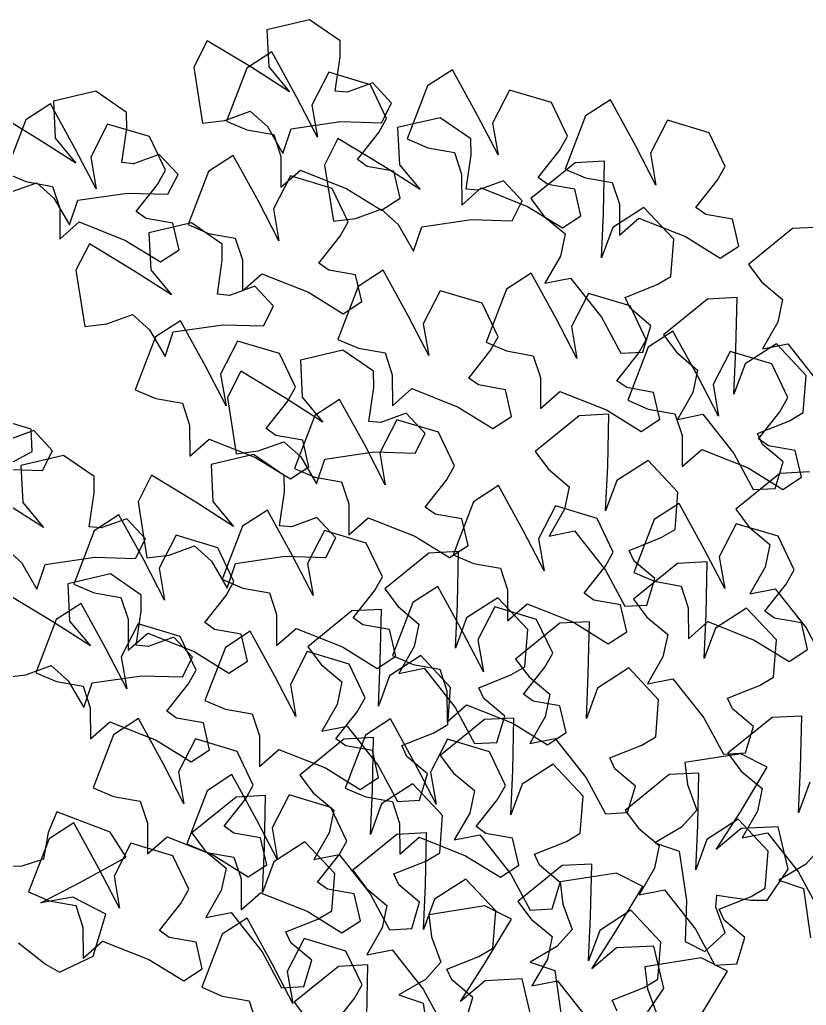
# Model space of a CAD drawing. Header units: millimetres. Extents: x 441061 to 442903, y 4515148 to 4515613.
# Drawn here: x 442384.6645 to 442384.8341, y 4515545.6338 to 4515545.8461 of the extents above; entities that cross this region are included whole.
import ezdxf

# ---------------------------------------------------------------- set-up
doc = ezdxf.new("R2010")
doc.units = ezdxf.units.MM
doc.linetypes.add('CONTINUA', pattern=[0])
doc.layers.add('01_piscinas', color=254, linetype='Continuous')

# ---------------------------------------------------------------- blocks, each defined once
blk = doc.blocks.new('A$C21391103')
at = {"layer": '01_piscinas'}
for p, q in [((131.7238, 81.7116), (131.6505, 81.6943)), ((131.7768, 81.6752), (131.7238, 81.7116)), ((131.6505, 81.6943), (131.6537, 81.6304)), ((131.5477, 81.6755), (131.5245, 81.63)), ((131.6245, 81.629), (131.5477, 81.6755)), ((131.777, 81.6474), (131.7768, 81.6752)), ((131.6589, 81.6562), (131.616, 81.6283)), ((131.7021, 81.5775), (131.6589, 81.6562)), ((131.7685, 81.5886), (131.777, 81.6474)), ((131.5245, 81.63), (131.5398, 81.5332)), ((131.616, 81.6283), (131.5809, 81.5369)), ((131.6894, 81.5876), (131.6245, 81.629)), ((131.6537, 81.6304), (131.6894, 81.5876)), ((131.7574, 81.6211), (131.7281, 81.5642)), ((131.8294, 81.5994), (131.7574, 81.6211)), ((131.9707, 81.6255), (131.9278, 81.5976)), ((132.0139, 81.5468), (131.9707, 81.6255)), ((131.8331, 81.6027), (131.7891, 81.5867)), ((131.8655, 81.568), (131.8331, 81.6027)), ((131.3556, 81.5884), (131.2823, 81.5712)), ((131.4085, 81.552), (131.3556, 81.5884)), ((131.7891, 81.5867), (131.7685, 81.5886)), ((131.8571, 81.5414), (131.8294, 81.5994)), ((131.9278, 81.5976), (131.8927, 81.5061)), ((132.0692, 81.5904), (132.0399, 81.5334)), ((132.1412, 81.5687), (132.0692, 81.5904)), ((131.2774, 81.5669), (131.2346, 81.539)), ((131.3207, 81.4882), (131.2774, 81.5669)), ((131.2823, 81.5712), (131.2854, 81.5073)), ((131.7376, 81.5092), (131.7021, 81.5775)), ((131.8482, 81.534), (131.8655, 81.568)), ((132.1689, 81.5107), (132.1412, 81.5687)), ((132.2429, 81.5736), (132.2, 81.5458)), ((132.2861, 81.495), (132.2429, 81.5736)), ((131.2563, 81.5058), (131.1795, 81.5523)), ((131.4088, 81.5242), (131.4085, 81.552)), ((131.5779, 81.5378), (131.6219, 81.5538)), ((131.6219, 81.5538), (131.6514, 81.5275)), ((131.7281, 81.5642), (131.7376, 81.5092)), ((131.2346, 81.539), (131.1995, 81.4475)), ((131.5398, 81.5332), (131.5779, 81.5378)), ((131.5809, 81.5369), (131.6162, 81.5219)), ((131.6925, 81.5237), (131.7778, 81.5361)), ((131.7778, 81.5361), (131.8482, 81.534)), ((131.8435, 81.5172), (131.8571, 81.5414)), ((131.9493, 81.5428), (131.876, 81.5256)), ((132.0023, 81.5064), (131.9493, 81.5428)), ((132.0494, 81.4785), (132.0139, 81.5468)), ((132.0399, 81.5334), (132.0494, 81.4785)), ((132.2, 81.5458), (132.1649, 81.4543)), ((132.3413, 81.5385), (132.3121, 81.4816)), ((132.4134, 81.5169), (132.3413, 81.5385)), ((131.3759, 81.5318), (131.3467, 81.4749)), ((131.448, 81.5101), (131.3759, 81.5318)), ((131.4003, 81.4654), (131.4088, 81.5242)), ((131.6162, 81.5219), (131.6623, 81.5137)), ((131.6514, 81.5275), (131.6782, 81.4813)), ((131.6782, 81.4813), (131.6925, 81.5237)), ((131.8067, 81.4705), (131.8435, 81.5172)), ((131.876, 81.5256), (131.8792, 81.4617)), ((132.4411, 81.4588), (132.4134, 81.5169)), ((131.3211, 81.4644), (131.2563, 81.5058)), ((131.2854, 81.5073), (131.3211, 81.4644)), ((131.4757, 81.4521), (131.448, 81.5101)), ((131.6623, 81.5137), (131.6746, 81.4761)), ((131.7732, 81.5067), (131.75, 81.4612)), ((131.85, 81.4602), (131.7732, 81.5067)), ((131.8927, 81.5061), (131.928, 81.4911)), ((132.0026, 81.4786), (132.0023, 81.5064)), ((132.1552, 81.4864), (132.1689, 81.5107)), ((131.3561, 81.4199), (131.3207, 81.4882)), ((131.928, 81.4911), (131.9741, 81.483)), ((131.9741, 81.483), (131.9864, 81.4454)), ((132.1184, 81.4398), (132.1552, 81.4864)), ((132.3216, 81.4266), (132.2861, 81.495)), ((132.3121, 81.4816), (132.3216, 81.4266)), ((131.3467, 81.4749), (131.3561, 81.4199)), ((131.4208, 81.4635), (131.4003, 81.4654)), ((131.4648, 81.4795), (131.4208, 81.4635)), ((131.4973, 81.4448), (131.4648, 81.4795)), ((131.5926, 81.4777), (131.5498, 81.4499)), ((131.6359, 81.3991), (131.5926, 81.4777)), ((131.6746, 81.4761), (131.6748, 81.4228)), ((131.8235, 81.4586), (131.8067, 81.4705)), ((131.994, 81.4198), (132.0026, 81.4786)), ((132.182, 81.465), (132.1059, 81.4033)), ((132.2331, 81.4677), (132.182, 81.465)), ((132.2312, 81.3779), (132.2331, 81.4677)), ((131.1995, 81.4475), (131.2347, 81.4326)), ((131.462, 81.4278), (131.4757, 81.4521)), ((131.5498, 81.4499), (131.5146, 81.3584)), ((131.6748, 81.4228), (131.7084, 81.4523)), ((131.7084, 81.4523), (131.7884, 81.4204)), ((131.75, 81.4612), (131.7653, 81.3644)), ((131.8696, 81.4505), (131.8235, 81.4586)), ((131.9149, 81.4188), (131.85, 81.4602)), ((131.8804, 81.4042), (131.8696, 81.4505)), ((131.8792, 81.4617), (131.9149, 81.4188)), ((132.1649, 81.4543), (132.2002, 81.4393)), ((132.4274, 81.4346), (132.4411, 81.4588)), ((131.2097, 81.4147), (131.2537, 81.4307)), ((131.2347, 81.4326), (131.2808, 81.4244)), ((131.2537, 81.4307), (131.2831, 81.4043)), ((131.48, 81.4108), (131.4973, 81.4448)), ((131.6911, 81.4426), (131.6619, 81.3857)), ((131.7631, 81.421), (131.6911, 81.4426)), ((131.9864, 81.4454), (131.9866, 81.3921)), ((132.0586, 81.4339), (132.0146, 81.4179)), ((132.0911, 81.3993), (132.0586, 81.4339)), ((132.1353, 81.4279), (132.1184, 81.4398)), ((132.2002, 81.4393), (132.2463, 81.4312)), ((132.2463, 81.4312), (132.2586, 81.3936)), ((132.3906, 81.388), (132.4274, 81.4346)), ((131.2808, 81.4244), (131.2932, 81.3868)), ((131.4252, 81.3812), (131.462, 81.4278)), ((131.7908, 81.363), (131.7631, 81.421)), ((131.7884, 81.4204), (131.8484, 81.3834)), ((131.9866, 81.3921), (132.0202, 81.4216)), ((132.0146, 81.4179), (131.994, 81.4198)), ((132.0202, 81.4216), (132.1002, 81.3897)), ((132.1814, 81.4197), (132.1353, 81.4279)), ((132.1922, 81.3735), (132.1814, 81.4197)), ((131.2831, 81.4043), (131.31, 81.3582)), ((131.31, 81.3582), (131.3243, 81.4005)), ((131.3243, 81.4005), (131.4095, 81.4129)), ((131.4095, 81.4129), (131.48, 81.4108)), ((131.6713, 81.3307), (131.6359, 81.3991)), ((131.8484, 81.3834), (131.8804, 81.4042)), ((132.0737, 81.3652), (132.0911, 81.3993)), ((132.1059, 81.4033), (132.1289, 81.3727)), ((131.2932, 81.3868), (131.2933, 81.3335)), ((131.4421, 81.3693), (131.4252, 81.3812)), ((131.6619, 81.3857), (131.6713, 81.3307)), ((131.8034, 81.3691), (131.8474, 81.3851)), ((131.8474, 81.3851), (131.8769, 81.3587)), ((132.1002, 81.3897), (132.1602, 81.3527)), ((132.3008, 81.3881), (132.247, 81.3534)), ((132.2586, 81.3936), (132.2588, 81.3402)), ((132.3523, 81.3333), (132.3008, 81.3881)), ((132.4075, 81.3761), (132.3906, 81.388)), ((131.2933, 81.3335), (131.3269, 81.363)), ((131.3269, 81.363), (131.407, 81.3311)), ((131.4882, 81.3611), (131.4421, 81.3693)), ((131.7653, 81.3644), (131.8034, 81.3691)), ((131.7772, 81.3387), (131.7908, 81.363)), ((131.918, 81.3549), (132.0033, 81.3674)), ((132.0033, 81.3674), (132.0737, 81.3652)), ((132.1289, 81.3727), (132.1648, 81.3426)), ((132.1602, 81.3527), (132.1922, 81.3735)), ((132.2277, 81.301), (132.2312, 81.3779)), ((132.2588, 81.3402), (132.2923, 81.3697)), ((132.2923, 81.3697), (132.3724, 81.3379)), ((132.4536, 81.3679), (132.4075, 81.3761)), ((132.4644, 81.3216), (132.4536, 81.3679)), ((131.5205, 81.3614), (131.4472, 81.3442)), ((131.499, 81.3149), (131.4882, 81.3611)), ((131.5146, 81.3584), (131.5499, 81.3434)), ((131.5734, 81.325), (131.5205, 81.3614)), ((131.8769, 81.3587), (131.9037, 81.3126)), ((131.9037, 81.3126), (131.918, 81.3549)), ((132.247, 81.3534), (132.2277, 81.301)), ((132.557, 81.3516), (132.4809, 81.29)), ((132.6081, 81.3543), (132.557, 81.3516)), ((131.407, 81.3311), (131.4669, 81.2941)), ((131.4472, 81.3442), (131.4504, 81.2803)), ((131.5499, 81.3434), (131.596, 81.3353)), ((131.596, 81.3353), (131.6084, 81.2977)), ((131.7404, 81.2921), (131.7772, 81.3387)), ((132.1648, 81.3426), (132.1567, 81.3039)), ((132.3473, 81.2692), (132.3523, 81.3333)), ((132.3724, 81.3379), (132.4324, 81.3008)), ((131.3444, 81.3253), (131.3212, 81.2798)), ((131.4212, 81.2788), (131.3444, 81.3253)), ((131.4669, 81.2941), (131.499, 81.3149)), ((131.5737, 81.2972), (131.5734, 81.325)), ((132.4324, 81.3008), (132.4644, 81.3216)), ((131.5652, 81.2384), (131.5737, 81.2972)), ((131.6084, 81.2977), (131.6085, 81.2444)), ((132.1567, 81.3039), (132.1301, 81.2576)), ((131.3212, 81.2798), (131.3365, 81.183)), ((131.486, 81.2374), (131.4212, 81.2788)), ((131.4504, 81.2803), (131.486, 81.2374)), ((131.7573, 81.2802), (131.7404, 81.2921)), ((131.8033, 81.272), (131.7573, 81.2802)), ((131.8511, 81.2797), (131.8082, 81.2519)), ((131.8943, 81.2011), (131.8511, 81.2797)), ((132.4809, 81.29), (132.504, 81.2593)), ((131.6085, 81.2444), (131.6421, 81.2738)), ((131.6421, 81.2738), (131.7222, 81.242)), ((131.8141, 81.2257), (131.8033, 81.272)), ((132.1065, 81.275), (132.0636, 81.2472)), ((132.1497, 81.1964), (132.1065, 81.275)), ((132.1301, 81.2576), (132.174, 81.2664)), ((132.174, 81.2664), (132.2274, 81.1988)), ((132.3234, 81.255), (132.3473, 81.2692)), ((131.6297, 81.2525), (131.5858, 81.2365)), ((131.6622, 81.2179), (131.6297, 81.2525)), ((131.8082, 81.2519), (131.7731, 81.1604)), ((131.9495, 81.2446), (131.9203, 81.1877)), ((132.0216, 81.2229), (131.9495, 81.2446)), ((132.0636, 81.2472), (132.0285, 81.1557)), ((132.2682, 81.233), (132.3234, 81.255)), ((132.504, 81.2593), (132.5398, 81.2292)), ((131.5858, 81.2365), (131.5652, 81.2384)), ((131.7222, 81.242), (131.7821, 81.2049)), ((132.205, 81.2399), (132.1757, 81.183)), ((132.277, 81.2183), (132.205, 81.2399)), ((132.2768, 81.2143), (132.2682, 81.233)), ((132.4104, 81.2302), (132.3343, 81.1686)), ((132.4615, 81.2329), (132.4104, 81.2302)), ((132.4596, 81.1432), (132.4615, 81.2329)), ((132.5398, 81.2292), (132.5317, 81.1905)), ((131.6449, 81.1838), (131.6622, 81.2179)), ((131.7821, 81.2049), (131.8141, 81.2257)), ((132.0493, 81.1649), (132.0216, 81.2229)), ((132.3127, 81.1842), (132.2768, 81.2143)), ((132.3047, 81.1602), (132.277, 81.2183)), ((131.3746, 81.1877), (131.4186, 81.2037)), ((131.4186, 81.2037), (131.448, 81.1773)), ((131.5016, 81.1929), (131.4587, 81.1651)), ((131.5448, 81.1143), (131.5016, 81.1929)), ((131.9298, 81.1327), (131.8943, 81.2011)), ((132.1852, 81.128), (132.1497, 81.1964)), ((132.2274, 81.1988), (132.2608, 81.1367)), ((131.3365, 81.183), (131.3746, 81.1877)), ((131.448, 81.1773), (131.4749, 81.1312)), ((131.4892, 81.1735), (131.5744, 81.1859)), ((131.5744, 81.1859), (131.6449, 81.1838)), ((131.9203, 81.1877), (131.9298, 81.1327)), ((132.1757, 81.183), (132.1852, 81.128)), ((132.2989, 81.1387), (132.3127, 81.1842)), ((132.5317, 81.1905), (132.5052, 81.1442)), ((131.4587, 81.1651), (131.4236, 81.0736)), ((131.4749, 81.1312), (131.4892, 81.1735)), ((131.7731, 81.1604), (131.8084, 81.1454)), ((132.0356, 81.1407), (132.0493, 81.1649)), ((132.2911, 81.136), (132.3047, 81.1602)), ((132.3509, 81.175), (132.308, 81.1472)), ((132.3343, 81.1686), (132.3573, 81.1379)), ((132.3941, 81.0964), (132.3509, 81.175)), ((131.6, 81.1578), (131.5708, 81.1009)), ((131.6721, 81.1361), (131.6, 81.1578)), ((131.7817, 81.1421), (131.7085, 81.1249)), ((131.8347, 81.1058), (131.7817, 81.1421)), ((131.8084, 81.1454), (131.8545, 81.1373)), ((132.0285, 81.1557), (132.0638, 81.1407)), ((132.308, 81.1472), (132.2729, 81.0557)), ((132.4561, 81.0663), (132.4596, 81.1432)), ((132.5292, 81.1533), (132.4754, 81.1186)), ((132.5052, 81.1442), (132.549, 81.153)), ((132.5808, 81.0985), (132.5292, 81.1533)), ((132.549, 81.153), (132.6024, 81.0854)), ((131.6998, 81.0781), (131.6721, 81.1361)), ((131.7085, 81.1249), (131.7116, 81.061)), ((131.8545, 81.1373), (131.8668, 81.0997)), ((131.9988, 81.0941), (132.0356, 81.1407)), ((132.0638, 81.1407), (132.1099, 81.1326)), ((132.1099, 81.1326), (132.1222, 81.095)), ((132.2543, 81.0894), (132.2911, 81.136)), ((132.2608, 81.1367), (132.2989, 81.1387)), ((132.3573, 81.1379), (132.3932, 81.1078)), ((132.4493, 81.1399), (132.4201, 81.083)), ((132.5214, 81.1183), (132.4493, 81.1399)), ((131.5803, 81.0459), (131.5448, 81.1143)), ((132.3932, 81.1078), (132.3851, 81.0691)), ((132.4754, 81.1186), (132.4561, 81.0663)), ((132.5491, 81.0603), (132.5214, 81.1183)), ((131.5708, 81.1009), (131.5803, 81.0459)), ((131.6056, 81.1061), (131.5825, 81.0605)), ((131.6824, 81.0596), (131.6056, 81.1061)), ((131.835, 81.0779), (131.8347, 81.1058)), ((131.8668, 81.0997), (131.867, 81.0463)), ((132.0157, 81.0821), (131.9988, 81.0941)), ((132.1222, 81.095), (132.1224, 81.0417)), ((132.4296, 81.0281), (132.3941, 81.0964)), ((132.5757, 81.0344), (132.5808, 81.0985)), ((131.6861, 81.0539), (131.6998, 81.0781)), ((131.8264, 81.0192), (131.835, 81.0779)), ((131.867, 81.0463), (131.9005, 81.0758)), ((131.9005, 81.0758), (131.9806, 81.044)), ((132.0618, 81.074), (132.0157, 81.0821)), ((132.0726, 81.0277), (132.0618, 81.074)), ((132.2711, 81.0775), (132.2543, 81.0894)), ((132.3172, 81.0693), (132.2711, 81.0775)), ((132.4201, 81.083), (132.4296, 81.0281)), ((131.4236, 81.0736), (131.4589, 81.0586)), ((131.4589, 81.0586), (131.505, 81.0505)), ((131.5825, 81.0605), (131.5978, 80.9637)), ((131.7473, 81.0181), (131.6824, 81.0596)), ((131.7116, 81.061), (131.7473, 81.0181)), ((131.776, 81.0573), (131.7331, 81.0295)), ((131.8192, 80.9787), (131.776, 81.0573)), ((132.1224, 81.0417), (132.156, 81.0711)), ((132.156, 81.0711), (132.236, 81.0393)), ((132.328, 81.023), (132.3172, 81.0693)), ((132.3851, 81.0691), (132.3586, 81.0228)), ((132.5354, 81.036), (132.5491, 81.0603)), ((131.505, 81.0505), (131.5173, 81.0129)), ((131.6493, 81.0073), (131.6861, 81.0539)), ((131.9806, 81.044), (132.0405, 81.0069)), ((132.2729, 81.0557), (132.3082, 81.0407)), ((132.3082, 81.0407), (132.3543, 81.0326)), ((131.7331, 81.0295), (131.698, 80.938)), ((131.891, 81.0333), (131.847, 81.0173)), ((131.9235, 80.9986), (131.891, 81.0333)), ((132.0405, 81.0069), (132.0726, 81.0277)), ((132.1891, 81.0291), (132.113, 80.9674)), ((132.2402, 81.0318), (132.1891, 81.0291)), ((132.236, 81.0393), (132.296, 81.0022)), ((132.2383, 80.942), (132.2402, 81.0318)), ((132.296, 81.0022), (132.328, 81.023)), ((132.3543, 81.0326), (132.3666, 80.995)), ((132.3586, 81.0228), (132.4024, 81.0316)), ((132.4024, 81.0316), (132.4558, 80.964)), ((132.4986, 80.9894), (132.5354, 81.036)), ((132.5518, 81.0202), (132.5757, 81.0344)), ((131.2439, 81.0058), (131.1984, 81.0196)), ((131.5173, 81.0129), (131.5175, 80.9595)), ((131.6662, 80.9953), (131.6493, 81.0073)), ((131.847, 81.0173), (131.8264, 81.0192)), ((131.8745, 81.0222), (131.8452, 80.9653)), ((131.9465, 81.0005), (131.8745, 81.0222)), ((132.4966, 80.9983), (132.5518, 81.0202)), ((131.2487, 81.0036), (131.2047, 80.9876)), ((131.2459, 80.9677), (131.2439, 81.0058)), ((131.2811, 80.9689), (131.2487, 81.0036)), ((131.5175, 80.9595), (131.551, 80.989)), ((131.551, 80.989), (131.6311, 80.9572)), ((131.7123, 80.9872), (131.6662, 80.9953)), ((131.9061, 80.9645), (131.9235, 80.9986)), ((131.9742, 80.9425), (131.9465, 81.0005)), ((132.3666, 80.995), (132.3668, 80.9417)), ((132.5052, 80.9795), (132.4966, 80.9983)), ((132.5155, 80.9775), (132.4986, 80.9894)), ((131.6358, 80.9684), (131.6798, 80.9844)), ((131.6798, 80.9844), (131.7093, 80.958)), ((131.7231, 80.9409), (131.7123, 80.9872)), ((131.8547, 80.9103), (131.8192, 80.9787)), ((132.5411, 80.9494), (132.5052, 80.9795)), ((132.5616, 80.9693), (132.5155, 80.9775)), ((131.1838, 80.9343), (131.2459, 80.9677)), ((131.2996, 80.9606), (131.2263, 80.9433)), ((131.2638, 80.9349), (131.2811, 80.9689)), ((131.3526, 80.9242), (131.2996, 80.9606)), ((131.6276, 80.9625), (131.5544, 80.9452)), ((131.5978, 80.9637), (131.6358, 80.9684)), ((131.6806, 80.9261), (131.6276, 80.9625)), ((131.6311, 80.9572), (131.691, 80.9201)), ((131.7093, 80.958), (131.7361, 80.9119)), ((131.7504, 80.9542), (131.8357, 80.9667)), ((131.8357, 80.9667), (131.9061, 80.9645)), ((131.8452, 80.9653), (131.8547, 80.9103)), ((132.113, 80.9674), (132.1361, 80.9368)), ((132.3668, 80.9417), (132.4004, 80.9711)), ((132.4004, 80.9711), (132.4804, 80.9393)), ((132.4558, 80.964), (132.4892, 80.9019)), ((132.5724, 80.923), (132.5616, 80.9693)), ((131.2263, 80.9433), (131.2295, 80.8794)), ((131.5544, 80.9452), (131.5575, 80.8813)), ((131.691, 80.9201), (131.7231, 80.9409)), ((131.698, 80.938), (131.7333, 80.923)), ((131.7361, 80.9119), (131.7504, 80.9542)), ((131.9606, 80.9183), (131.9742, 80.9425)), ((132.2348, 80.8651), (132.2383, 80.942)), ((132.3079, 80.9522), (132.2541, 80.9175)), ((132.3595, 80.8974), (132.3079, 80.9522)), ((132.4804, 80.9393), (132.5404, 80.9022)), ((132.5273, 80.9039), (132.5411, 80.9494)), ((131.1934, 80.937), (131.2638, 80.9349)), ((131.3528, 80.8963), (131.3526, 80.9242)), ((131.4516, 80.9264), (131.4284, 80.8808)), ((131.5283, 80.8799), (131.4516, 80.9264)), ((131.6809, 80.8982), (131.6806, 80.9261)), ((131.7333, 80.923), (131.7794, 80.9149)), ((132.1361, 80.9368), (132.1719, 80.9067)), ((132.5352, 80.9295), (132.4591, 80.8679)), ((132.5863, 80.9322), (132.5352, 80.9295)), ((132.5404, 80.9022), (132.5724, 80.923)), ((131.7794, 80.9149), (131.7917, 80.8773)), ((131.9238, 80.8717), (131.9606, 80.9183)), ((132.0498, 80.9088), (132.0069, 80.881)), ((132.093, 80.8301), (132.0498, 80.9088)), ((132.1719, 80.9067), (132.1638, 80.868)), ((132.2541, 80.9175), (132.2348, 80.8651)), ((131.3443, 80.8376), (131.3528, 80.8963)), ((131.6724, 80.8395), (131.6809, 80.8982)), ((132.3545, 80.8333), (132.3595, 80.8974)), ((132.4892, 80.9019), (132.5273, 80.9039)), ((131.2652, 80.8365), (131.2003, 80.878)), ((131.2295, 80.8794), (131.2652, 80.8365)), ((131.4284, 80.8808), (131.4437, 80.784)), ((131.5932, 80.8384), (131.5283, 80.8799)), ((131.5575, 80.8813), (131.5932, 80.8384)), ((131.7917, 80.8773), (131.7919, 80.8239)), ((131.9406, 80.8597), (131.9238, 80.8717)), ((132.0069, 80.881), (131.9718, 80.7895)), ((132.1483, 80.8737), (132.119, 80.8168)), ((132.2203, 80.852), (132.1483, 80.8737)), ((132.3616, 80.8781), (132.3187, 80.8502)), ((132.4048, 80.7994), (132.3616, 80.8781)), ((131.3955, 80.8584), (131.3527, 80.8305)), ((131.4388, 80.7797), (131.3955, 80.8584)), ((131.6515, 80.8665), (131.6086, 80.8386)), ((131.6947, 80.7878), (131.6515, 80.8665)), ((131.7369, 80.8536), (131.6929, 80.8376)), ((131.7694, 80.8189), (131.7369, 80.8536)), ((131.7919, 80.8239), (131.8255, 80.8534)), ((131.8255, 80.8534), (131.9055, 80.8216)), ((131.9867, 80.8516), (131.9406, 80.8597)), ((132.1638, 80.868), (132.1373, 80.8217)), ((132.4591, 80.8679), (132.4821, 80.8372)), ((131.3649, 80.8357), (131.3443, 80.8376)), ((131.4089, 80.8517), (131.3649, 80.8357)), ((131.4413, 80.817), (131.4089, 80.8517)), ((131.6086, 80.8386), (131.5735, 80.7472)), ((131.6929, 80.8376), (131.6724, 80.8395)), ((131.9975, 80.8053), (131.9867, 80.8516)), ((132.248, 80.794), (132.2203, 80.852)), ((132.3187, 80.8502), (132.2836, 80.7588)), ((132.4601, 80.843), (132.4308, 80.7861)), ((132.5321, 80.8213), (132.4601, 80.843)), ((132.4821, 80.8372), (132.518, 80.8071)), ((131.3527, 80.8305), (131.3175, 80.7391)), ((131.494, 80.8233), (131.4648, 80.7664)), ((131.566, 80.8016), (131.494, 80.8233)), ((131.7499, 80.8314), (131.7207, 80.7745)), ((131.822, 80.8097), (131.7499, 80.8314)), ((131.9055, 80.8216), (131.9655, 80.7845)), ((132.1285, 80.7618), (132.093, 80.8301)), ((132.1373, 80.8217), (132.1811, 80.8305)), ((132.1811, 80.8305), (132.2345, 80.7629)), ((132.2753, 80.7971), (132.3305, 80.8191)), ((132.3305, 80.8191), (132.3545, 80.8333)), ((132.5598, 80.7633), (132.5321, 80.8213)), ((131.1977, 80.8028), (131.2272, 80.7764)), ((131.424, 80.783), (131.4413, 80.817)), ((131.4818, 80.7887), (131.5257, 80.8047)), ((131.5257, 80.8047), (131.5552, 80.7783)), ((131.7521, 80.7849), (131.7694, 80.8189)), ((131.8497, 80.7517), (131.822, 80.8097)), ((131.9655, 80.7845), (131.9975, 80.8053)), ((132.119, 80.8168), (132.1285, 80.7618)), ((132.518, 80.8071), (132.5099, 80.7684)), ((131.2683, 80.7726), (131.3536, 80.7851)), ((131.3536, 80.7851), (131.424, 80.783)), ((131.4437, 80.784), (131.4818, 80.7887)), ((131.5937, 80.7436), (131.566, 80.8016)), ((131.5964, 80.7745), (131.6816, 80.787)), ((131.6816, 80.787), (131.7521, 80.7849)), ((131.7302, 80.7195), (131.6947, 80.7878)), ((131.9301, 80.7924), (131.8539, 80.7308)), ((131.9811, 80.7951), (131.9301, 80.7924)), ((131.9718, 80.7895), (132.0071, 80.7745)), ((131.9792, 80.7054), (131.9811, 80.7951)), ((132.2343, 80.7698), (132.248, 80.794)), ((132.284, 80.7784), (132.2753, 80.7971)), ((132.4403, 80.7311), (132.4048, 80.7994)), ((132.4308, 80.7861), (132.4403, 80.7311)), ((131.2272, 80.7764), (131.254, 80.7303)), ((131.254, 80.7303), (131.2683, 80.7726)), ((131.4742, 80.7114), (131.4388, 80.7797)), ((131.5552, 80.7783), (131.582, 80.7322)), ((131.582, 80.7322), (131.5964, 80.7745)), ((131.7207, 80.7745), (131.7302, 80.7195)), ((132.0071, 80.7745), (132.0532, 80.7664)), ((132.1976, 80.7232), (132.2343, 80.7698)), ((132.359, 80.7744), (132.2829, 80.7128)), ((132.3198, 80.7483), (132.284, 80.7784)), ((132.4101, 80.7771), (132.359, 80.7744)), ((132.4082, 80.6874), (132.4101, 80.7771)), ((132.5099, 80.7684), (132.4833, 80.7221)), ((131.3806, 80.7565), (131.3073, 80.7392)), ((131.4335, 80.7201), (131.3806, 80.7565)), ((131.4648, 80.7664), (131.4742, 80.7114)), ((131.836, 80.7275), (131.8497, 80.7517)), ((132.0532, 80.7664), (132.0655, 80.7288)), ((132.2345, 80.7629), (132.2679, 80.7008)), ((132.2836, 80.7588), (132.3189, 80.7438)), ((132.5461, 80.739), (132.5598, 80.7633)), ((131.3073, 80.7392), (131.3104, 80.6753)), ((131.3175, 80.7391), (131.3528, 80.7241)), ((131.5735, 80.7472), (131.6088, 80.7322)), ((131.5801, 80.7194), (131.5937, 80.7436)), ((131.9453, 80.7349), (131.9025, 80.7071)), ((131.9886, 80.6563), (131.9453, 80.7349)), ((132.306, 80.7028), (132.3198, 80.7483)), ((132.3189, 80.7438), (132.365, 80.7356)), ((132.365, 80.7356), (132.3773, 80.698)), ((132.5093, 80.6924), (132.5461, 80.739)), ((131.2813, 80.6739), (131.2045, 80.7204)), ((131.3528, 80.7241), (131.3989, 80.7159)), ((131.4338, 80.6923), (131.4335, 80.7201)), ((131.5433, 80.6727), (131.5801, 80.7194)), ((131.6088, 80.7322), (131.6549, 80.724)), ((131.6549, 80.724), (131.6672, 80.6865)), ((131.7992, 80.6808), (131.836, 80.7275)), ((131.8539, 80.7308), (131.877, 80.7001)), ((132.0655, 80.7288), (132.0657, 80.6754)), ((132.2144, 80.7112), (132.1976, 80.7232)), ((132.4833, 80.7221), (132.5271, 80.7309)), ((132.5271, 80.7309), (132.5806, 80.6633)), ((131.3303, 80.7055), (131.2874, 80.6777)), ((131.3735, 80.6268), (131.3303, 80.7055)), ((131.3989, 80.7159), (131.4113, 80.6784)), ((131.9025, 80.7071), (131.8673, 80.6156)), ((131.877, 80.7001), (131.9128, 80.67)), ((131.9758, 80.6284), (131.9792, 80.7054)), ((132.0488, 80.7155), (131.995, 80.6808)), ((132.1004, 80.6607), (132.0488, 80.7155)), ((132.0657, 80.6754), (132.0993, 80.7049)), ((132.0993, 80.7049), (132.1793, 80.6731)), ((132.2605, 80.7031), (132.2144, 80.7112)), ((132.2713, 80.6568), (132.2605, 80.7031)), ((132.2679, 80.7008), (132.306, 80.7028)), ((132.2829, 80.7128), (132.3059, 80.6822)), ((131.4253, 80.6335), (131.4338, 80.6923)), ((131.6672, 80.6865), (131.6674, 80.6331)), ((131.7971, 80.6926), (131.7209, 80.631)), ((131.8481, 80.6953), (131.7971, 80.6926)), ((131.8462, 80.6056), (131.8481, 80.6953)), ((132.0438, 80.6998), (132.0146, 80.6429)), ((132.1158, 80.6781), (132.0438, 80.6998)), ((132.3773, 80.698), (132.3775, 80.6447)), ((132.4047, 80.6105), (132.4082, 80.6874)), ((132.4778, 80.6975), (132.424, 80.6628)), ((132.5293, 80.6427), (132.4778, 80.6975)), ((132.5262, 80.6805), (132.5093, 80.6924)), ((131.2874, 80.6777), (131.2523, 80.5862)), ((131.3461, 80.6325), (131.2813, 80.6739)), ((131.3104, 80.6753), (131.3461, 80.6325)), ((131.4287, 80.6704), (131.3995, 80.6135)), ((131.4113, 80.6784), (131.4114, 80.625)), ((131.5008, 80.6487), (131.4287, 80.6704)), ((131.5601, 80.6608), (131.5433, 80.6727)), ((131.8161, 80.6689), (131.7992, 80.6808)), ((131.8622, 80.6608), (131.8161, 80.6689)), ((131.9128, 80.67), (131.9047, 80.6313)), ((131.995, 80.6808), (131.9758, 80.6284)), ((132.1558, 80.6715), (132.0796, 80.6098)), ((132.1435, 80.6201), (132.1158, 80.6781)), ((132.2068, 80.6741), (132.1558, 80.6715)), ((132.1793, 80.6731), (132.2393, 80.636)), ((132.2049, 80.5844), (132.2068, 80.6741)), ((132.3059, 80.6822), (132.3418, 80.6521)), ((132.3775, 80.6447), (132.4111, 80.6742)), ((132.4111, 80.6742), (132.4911, 80.6423)), ((132.5723, 80.6724), (132.5262, 80.6805)), ((132.5831, 80.6261), (132.5723, 80.6724)), ((131.4114, 80.625), (131.445, 80.6545)), ((131.445, 80.6545), (131.525, 80.6226)), ((131.6062, 80.6527), (131.5601, 80.6608)), ((131.6218, 80.6577), (131.579, 80.6299)), ((131.617, 80.6064), (131.6062, 80.6527)), ((131.6651, 80.5791), (131.6218, 80.6577)), ((131.6674, 80.6331), (131.7009, 80.6626)), ((131.7009, 80.6626), (131.781, 80.6307)), ((131.873, 80.6145), (131.8622, 80.6608)), ((132.024, 80.5879), (131.9886, 80.6563)), ((132.0954, 80.5966), (132.1004, 80.6607)), ((132.2393, 80.636), (132.2713, 80.6568)), ((132.3418, 80.6521), (132.3337, 80.6133)), ((132.424, 80.6628), (132.4047, 80.6105)), ((132.5806, 80.6633), (132.614, 80.6012)), ((131.4458, 80.6316), (131.4253, 80.6335)), ((131.4898, 80.6476), (131.4458, 80.6316)), ((131.5223, 80.6129), (131.4898, 80.6476)), ((131.5285, 80.5907), (131.5008, 80.6487)), ((132.0146, 80.6429), (132.024, 80.5879)), ((132.4911, 80.6423), (132.5511, 80.6053)), ((132.5243, 80.5786), (132.5293, 80.6427)), ((131.4089, 80.5585), (131.3735, 80.6268)), ((131.525, 80.6226), (131.585, 80.5856)), ((131.579, 80.6299), (131.5438, 80.5384)), ((131.7203, 80.6226), (131.6911, 80.5657)), ((131.7924, 80.6009), (131.7203, 80.6226)), ((131.7209, 80.631), (131.744, 80.6004)), ((131.781, 80.6307), (131.841, 80.5937)), ((131.9158, 80.6157), (131.8621, 80.581)), ((131.8673, 80.6156), (131.9026, 80.6006)), ((131.9047, 80.6313), (131.8782, 80.585)), ((131.9674, 80.5609), (131.9158, 80.6157)), ((132.1299, 80.5959), (132.1435, 80.6201)), ((132.5511, 80.6053), (132.5831, 80.6261)), ((131.2347, 80.5827), (131.2787, 80.5987)), ((131.2787, 80.5987), (131.3081, 80.5724)), ((131.3995, 80.6135), (131.4089, 80.5585)), ((131.505, 80.5789), (131.5223, 80.6129)), ((131.585, 80.5856), (131.617, 80.6064)), ((131.744, 80.6004), (131.7798, 80.5703)), ((131.82, 80.5429), (131.7924, 80.6009)), ((131.841, 80.5937), (131.873, 80.6145)), ((131.8428, 80.5287), (131.8462, 80.6056)), ((131.9026, 80.6006), (131.9487, 80.5925)), ((132.0796, 80.6098), (132.1027, 80.5792)), ((132.3337, 80.6133), (132.3071, 80.5671)), ((131.1966, 80.5781), (131.2347, 80.5827)), ((131.2523, 80.5862), (131.2876, 80.5712)), ((131.5148, 80.5665), (131.5285, 80.5907)), ((131.8782, 80.585), (131.922, 80.5938)), ((131.922, 80.5938), (131.9754, 80.5262)), ((131.9487, 80.5925), (131.9611, 80.5549)), ((132.0162, 80.5604), (132.0714, 80.5824)), ((132.0714, 80.5824), (132.0954, 80.5966)), ((132.0931, 80.5493), (132.1299, 80.5959)), ((132.2015, 80.5075), (132.2049, 80.5844)), ((132.2745, 80.5945), (132.2208, 80.5598)), ((132.3261, 80.5397), (132.2745, 80.5945)), ((131.2876, 80.5712), (131.3337, 80.5631)), ((131.3081, 80.5724), (131.335, 80.5262)), ((131.335, 80.5262), (131.3493, 80.5686)), ((131.3493, 80.5686), (131.4345, 80.581)), ((131.4345, 80.581), (131.505, 80.5789)), ((131.478, 80.5199), (131.5148, 80.5665)), ((131.7005, 80.5107), (131.6651, 80.5791)), ((131.6911, 80.5657), (131.7005, 80.5107)), ((131.7798, 80.5703), (131.7717, 80.5315)), ((131.8621, 80.581), (131.8428, 80.5287)), ((132.1027, 80.5792), (132.1385, 80.5491)), ((132.3071, 80.5671), (132.3509, 80.5758)), ((132.3509, 80.5758), (132.4044, 80.5082)), ((132.4452, 80.5425), (132.5004, 80.5644)), ((132.5004, 80.5644), (132.5243, 80.5786)), ((131.3337, 80.5631), (131.346, 80.5255)), ((131.9611, 80.5549), (131.9612, 80.5015)), ((131.9624, 80.4968), (131.9674, 80.5609)), ((132.0249, 80.5417), (132.0162, 80.5604)), ((132.1099, 80.5373), (132.0931, 80.5493)), ((132.1385, 80.5491), (132.1304, 80.5103)), ((132.2208, 80.5598), (132.2015, 80.5075)), ((131.5438, 80.5384), (131.5791, 80.5234)), ((131.7717, 80.5315), (131.7452, 80.4853)), ((131.8064, 80.5187), (131.82, 80.5429)), ((131.9612, 80.5015), (131.9948, 80.531)), ((131.9948, 80.531), (132.0749, 80.4992)), ((132.0607, 80.5116), (132.0249, 80.5417)), ((132.156, 80.5292), (132.1099, 80.5373)), ((132.3211, 80.4756), (132.3261, 80.5397)), ((132.4538, 80.5237), (132.4452, 80.5425)), ((131.346, 80.5255), (131.3462, 80.4721)), ((131.4949, 80.5079), (131.478, 80.5199)), ((131.5791, 80.5234), (131.6252, 80.5153)), ((131.6252, 80.5153), (131.6376, 80.4777)), ((131.7696, 80.4721), (131.8064, 80.5187)), ((131.9754, 80.5262), (132.0088, 80.4641)), ((132.1668, 80.4829), (132.156, 80.5292)), ((132.4897, 80.4936), (132.4538, 80.5237)), ((131.3462, 80.4721), (131.3797, 80.5016)), ((131.3797, 80.5016), (131.4598, 80.4698)), ((131.4289, 80.5072), (131.3861, 80.4794)), ((131.4721, 80.4286), (131.4289, 80.5072)), ((131.541, 80.4998), (131.4949, 80.5079)), ((131.5518, 80.4535), (131.541, 80.4998)), ((131.8637, 80.5067), (131.8208, 80.4788)), ((131.9069, 80.428), (131.8637, 80.5067)), ((131.9384, 80.4826), (131.9624, 80.4968)), ((132.0257, 80.5055), (131.9496, 80.4438)), ((132.0767, 80.5081), (132.0257, 80.5055)), ((132.0469, 80.4661), (132.0607, 80.5116)), ((132.0749, 80.4184), (132.0767, 80.5081)), ((132.0749, 80.4992), (132.1348, 80.4621)), ((132.1304, 80.5103), (132.1039, 80.4641)), ((132.4044, 80.5082), (132.4378, 80.4461)), ((132.5219, 80.5089), (132.4457, 80.4473)), ((132.5729, 80.5116), (132.5219, 80.5089)), ((132.571, 80.4219), (132.5729, 80.5116)), ((131.3861, 80.4794), (131.3509, 80.3879)), ((131.7452, 80.4853), (131.789, 80.494)), ((131.789, 80.494), (131.8424, 80.4264)), ((131.8833, 80.4607), (131.9384, 80.4826)), ((132.1348, 80.4621), (132.1668, 80.4829)), ((132.4759, 80.4481), (132.4897, 80.4936)), ((131.4598, 80.4698), (131.5197, 80.4327)), ((131.5274, 80.4721), (131.4981, 80.4152)), ((131.5994, 80.4504), (131.5274, 80.4721)), ((131.6376, 80.4777), (131.6377, 80.4243)), ((131.7834, 80.4716), (131.7072, 80.4099)), ((131.7865, 80.4601), (131.7696, 80.4721)), ((131.8344, 80.4743), (131.7834, 80.4716)), ((131.8208, 80.4788), (131.7857, 80.3874)), ((131.8325, 80.3845), (131.8344, 80.4743)), ((131.9621, 80.4716), (131.9329, 80.4147)), ((132.0342, 80.4499), (131.9621, 80.4716)), ((132.0088, 80.4641), (132.0469, 80.4661)), ((132.1039, 80.4641), (132.1477, 80.4728)), ((132.1477, 80.4728), (132.2011, 80.4052)), ((132.2971, 80.4615), (132.3211, 80.4756)), ((131.5197, 80.4327), (131.5518, 80.4535)), ((131.6271, 80.3924), (131.5994, 80.4504)), ((131.6377, 80.4243), (131.6713, 80.4538)), ((131.6713, 80.4538), (131.7514, 80.422)), ((131.8326, 80.452), (131.7865, 80.4601)), ((131.8433, 80.4057), (131.8326, 80.452)), ((131.8919, 80.4419), (131.8833, 80.4607)), ((132.0619, 80.3919), (132.0342, 80.4499)), ((132.2419, 80.4395), (132.2971, 80.4615)), ((132.468, 80.4466), (132.3713, 80.4313)), ((132.4378, 80.4461), (132.4759, 80.4481)), ((132.4457, 80.4473), (132.4688, 80.4166)), ((132.5136, 80.4234), (132.468, 80.4466)), ((131.5076, 80.3602), (131.4721, 80.4286)), ((131.9277, 80.4118), (131.8919, 80.4419)), ((131.9496, 80.4438), (131.9726, 80.4132)), ((132.1445, 80.4285), (132.0907, 80.3939)), ((132.196, 80.3737), (132.1445, 80.4285)), ((132.2506, 80.4207), (132.2419, 80.4395)), ((132.3713, 80.4313), (132.3759, 80.3933)), ((131.4981, 80.4152), (131.5076, 80.3602)), ((131.7514, 80.422), (131.8113, 80.3849)), ((131.8424, 80.4264), (131.8758, 80.3643)), ((131.9424, 80.3597), (131.9069, 80.428)), ((131.914, 80.3663), (131.9277, 80.4118)), ((131.9329, 80.4147), (131.9424, 80.3597)), ((131.9726, 80.4132), (132.0085, 80.3831)), ((132.0714, 80.3415), (132.0749, 80.4184)), ((132.2864, 80.3906), (132.2506, 80.4207)), ((132.3955, 80.4133), (132.3445, 80.4106)), ((132.3936, 80.3235), (132.3955, 80.4133)), ((132.4671, 80.3467), (132.5136, 80.4234)), ((132.4688, 80.4166), (132.5046, 80.3865)), ((132.5676, 80.345), (132.571, 80.4219)), ((131.5903, 80.4108), (131.5474, 80.3829)), ((131.6335, 80.3321), (131.5903, 80.4108)), ((131.7072, 80.4099), (131.7303, 80.3793)), ((131.8113, 80.3849), (131.8433, 80.4057)), ((131.9021, 80.3947), (131.8484, 80.36)), ((131.9537, 80.3399), (131.9021, 80.3947)), ((132.2011, 80.4052), (132.2345, 80.3431)), ((132.3445, 80.4106), (132.2683, 80.3489)), ((132.5869, 80.3973), (132.5676, 80.345)), ((131.3509, 80.3879), (131.3862, 80.3729)), ((131.5474, 80.3829), (131.5123, 80.2915)), ((131.6135, 80.3682), (131.6271, 80.3924)), ((131.7303, 80.3793), (131.7661, 80.3492)), ((131.7857, 80.3874), (131.821, 80.3724)), ((131.8291, 80.3076), (131.8325, 80.3845)), ((132.0085, 80.3831), (132.0004, 80.3444)), ((132.0482, 80.3676), (132.0619, 80.3919)), ((132.0907, 80.3939), (132.0714, 80.3415)), ((132.2726, 80.3451), (132.2864, 80.3906)), ((132.3759, 80.3933), (132.3919, 80.3493)), ((132.5046, 80.3865), (132.4965, 80.3478)), ((131.3862, 80.3729), (131.4323, 80.3648)), ((131.4323, 80.3648), (131.4446, 80.3272)), ((131.5973, 80.3717), (131.5211, 80.31)), ((131.5767, 80.3216), (131.6135, 80.3682)), ((131.6483, 80.3744), (131.5973, 80.3717)), ((131.6464, 80.2846), (131.6483, 80.3744)), ((131.6888, 80.3757), (131.6595, 80.3188)), ((131.7608, 80.354), (131.6888, 80.3757)), ((131.821, 80.3724), (131.8671, 80.3642)), ((131.8671, 80.3642), (131.8794, 80.3266)), ((131.8758, 80.3643), (131.914, 80.3663)), ((132.0114, 80.321), (132.0482, 80.3676)), ((132.191, 80.3096), (132.196, 80.3737)), ((131.2885, 80.3463), (131.2735, 80.311)), ((131.38, 80.3112), (131.2885, 80.3463)), ((131.7661, 80.3492), (131.758, 80.3105)), ((131.7885, 80.296), (131.7608, 80.354)), ((131.8484, 80.36), (131.8291, 80.3076)), ((132.0004, 80.3444), (131.9738, 80.2981)), ((132.2345, 80.3431), (132.2726, 80.3451)), ((132.2683, 80.3489), (132.2914, 80.3183)), ((132.3919, 80.3493), (132.3655, 80.3198)), ((132.4256, 80.2818), (132.4671, 80.3467)), ((132.4965, 80.3478), (132.47, 80.3015)), ((131.3177, 80.3277), (131.2748, 80.2998)), ((131.3609, 80.249), (131.3177, 80.3277)), ((131.4446, 80.3272), (131.4448, 80.2738)), ((131.669, 80.2638), (131.6335, 80.3321)), ((131.8794, 80.3266), (131.8796, 80.2733)), ((131.9487, 80.2758), (131.9537, 80.3399)), ((132.4632, 80.3336), (132.4095, 80.299)), ((132.5148, 80.2788), (132.4632, 80.3336)), ((131.2735, 80.311), (131.2654, 80.2649)), ((131.4078, 80.2683), (131.38, 80.3112)), ((131.5211, 80.31), (131.5442, 80.2794)), ((131.5935, 80.3096), (131.5767, 80.3216)), ((131.6396, 80.3015), (131.5935, 80.3096)), ((131.6595, 80.3188), (131.669, 80.2638)), ((131.758, 80.3105), (131.7315, 80.2642)), ((131.926, 80.3101), (131.8749, 80.3074)), ((131.9241, 80.2203), (131.926, 80.3101)), ((132.0283, 80.3091), (132.0114, 80.321)), ((132.1671, 80.2955), (132.191, 80.3096)), ((132.2914, 80.3183), (132.3272, 80.2882)), ((132.3655, 80.3198), (132.3194, 80.293)), ((132.3902, 80.2466), (132.3936, 80.3235)), ((132.4685, 80.3175), (132.4256, 80.2818)), ((132.5324, 80.3206), (132.4685, 80.3175)), ((132.47, 80.3015), (132.5138, 80.3103)), ((132.5138, 80.3103), (132.5672, 80.2427)), ((132.5497, 80.2474), (132.5324, 80.3206)), ((131.2748, 80.2998), (131.2397, 80.2083)), ((131.4162, 80.2926), (131.3869, 80.2356)), ((131.4882, 80.2709), (131.4162, 80.2926)), ((131.4448, 80.2738), (131.4784, 80.3033)), ((131.4784, 80.3033), (131.5584, 80.2715)), ((131.6504, 80.2552), (131.6396, 80.3015)), ((131.7161, 80.2947), (131.6623, 80.2601)), ((131.7676, 80.2399), (131.7161, 80.2947)), ((131.7748, 80.2718), (131.7885, 80.296)), ((131.8749, 80.3074), (131.7988, 80.2457)), ((131.8796, 80.2733), (131.9131, 80.3028)), ((131.9131, 80.3028), (131.9932, 80.2709)), ((131.9738, 80.2981), (132.0176, 80.3068)), ((132.0176, 80.3068), (132.071, 80.2392)), ((132.0744, 80.301), (132.0283, 80.3091)), ((132.0852, 80.2547), (132.0744, 80.301)), ((132.1119, 80.2735), (132.1671, 80.2955)), ((132.3194, 80.293), (132.3617, 80.2787)), ((132.4095, 80.299), (132.3902, 80.2466)), ((131.5123, 80.2915), (131.5476, 80.2765)), ((131.5442, 80.2794), (131.5801, 80.2493)), ((131.5476, 80.2765), (131.5937, 80.2683)), ((131.643, 80.2077), (131.6464, 80.2846)), ((131.9247, 80.2616), (131.9487, 80.2758)), ((132.3272, 80.2882), (132.3191, 80.2495)), ((132.3617, 80.2787), (132.3742, 80.1934)), ((132.5098, 80.2147), (132.5148, 80.2788)), ((132.606, 80.2852), (132.5796, 80.2557)), ((131.2654, 80.2649), (131.2278, 80.2526)), ((131.3292, 80.2251), (131.4078, 80.2683)), ((131.5159, 80.2129), (131.4882, 80.2709)), ((131.5584, 80.2715), (131.6184, 80.2344)), ((131.5937, 80.2683), (131.606, 80.2308)), ((131.6623, 80.2601), (131.643, 80.2077)), ((131.7315, 80.2642), (131.7753, 80.273)), ((131.7381, 80.2251), (131.7748, 80.2718)), ((131.7753, 80.273), (131.8287, 80.2054)), ((131.8696, 80.2396), (131.9247, 80.2616)), ((131.9932, 80.2709), (132.0532, 80.2339)), ((132.1205, 80.2547), (132.1119, 80.2735)), ((131.2278, 80.2526), (131.1744, 80.2524)), ((131.3964, 80.1807), (131.3609, 80.249)), ((131.5801, 80.2493), (131.5719, 80.2106)), ((131.6184, 80.2344), (131.6504, 80.2552)), ((131.7988, 80.2457), (131.8218, 80.2151)), ((132.0532, 80.2339), (132.0852, 80.2547)), ((132.1596, 80.2537), (132.0835, 80.1921)), ((132.1564, 80.2246), (132.1205, 80.2547)), ((132.2107, 80.2564), (132.1596, 80.2537)), ((132.2088, 80.1667), (132.2107, 80.2564)), ((132.3191, 80.2495), (132.2926, 80.2032)), ((132.5133, 80.1944), (132.5497, 80.2474)), ((132.5796, 80.2557), (132.5335, 80.2289)), ((132.5672, 80.2427), (132.6006, 80.1806)), ((131.2608, 80.1896), (131.3292, 80.2251)), ((131.3869, 80.2356), (131.3964, 80.1807)), ((131.606, 80.2308), (131.6062, 80.1774)), ((131.7549, 80.2132), (131.7381, 80.2251)), ((131.7626, 80.1759), (131.7676, 80.2399)), ((131.8782, 80.2209), (131.8696, 80.2396)), ((131.9937, 80.2304), (131.9399, 80.1958)), ((132.0453, 80.1756), (131.9937, 80.2304)), ((132.071, 80.2392), (132.1044, 80.1772)), ((132.1426, 80.1792), (132.1564, 80.2246)), ((132.2533, 80.2409), (132.1565, 80.2256)), ((132.1565, 80.2256), (132.1612, 80.1875)), ((132.2988, 80.2177), (132.2533, 80.2409)), ((132.5335, 80.2289), (132.5758, 80.2146)), ((131.2397, 80.2083), (131.275, 80.1933)), ((131.5023, 80.1886), (131.5159, 80.2129)), ((131.5719, 80.2106), (131.5454, 80.1643)), ((131.801, 80.2051), (131.7549, 80.2132)), ((131.8218, 80.2151), (131.8577, 80.185)), ((131.914, 80.1908), (131.8782, 80.2209)), ((131.9206, 80.1434), (131.9241, 80.2203)), ((132.2523, 80.1409), (132.2988, 80.2177)), ((132.2926, 80.2032), (132.3364, 80.2119)), ((132.3364, 80.2119), (132.3898, 80.1443)), ((132.4858, 80.2006), (132.5098, 80.2147)), ((132.5758, 80.2146), (132.5882, 80.1293)), ((131.3158, 80.1991), (131.2608, 80.1896)), ((131.275, 80.1933), (131.3211, 80.1852)), ((131.3727, 80.1698), (131.3158, 80.1991)), ((131.6062, 80.1774), (131.6398, 80.2069)), ((131.6398, 80.2069), (131.7198, 80.175)), ((131.8118, 80.1588), (131.801, 80.2051)), ((131.8287, 80.2054), (131.8621, 80.1433)), ((131.9003, 80.1453), (131.914, 80.1908)), ((131.9399, 80.1958), (131.9206, 80.1434)), ((132.0835, 80.1921), (132.1065, 80.1615)), ((132.3742, 80.1934), (132.3721, 80.1229)), ((132.4248, 80.1821), (132.4267, 80.2027)), ((132.4267, 80.2027), (132.4855, 80.1941)), ((132.4306, 80.1786), (132.4858, 80.2006)), ((132.4855, 80.1941), (132.5133, 80.1944)), ((131.3211, 80.1852), (131.3334, 80.1476)), ((131.4655, 80.142), (131.5023, 80.1886)), ((131.7198, 80.175), (131.7798, 80.138)), ((131.7386, 80.1617), (131.7626, 80.1759)), ((131.8577, 80.185), (131.8496, 80.1463)), ((132.0266, 80.1845), (131.9298, 80.1691)), ((132.0722, 80.1613), (132.0266, 80.1845)), ((132.0402, 80.1116), (132.0453, 80.1756)), ((132.1044, 80.1772), (132.1426, 80.1792)), ((132.1612, 80.1875), (132.1772, 80.1435)), ((132.2784, 80.1768), (132.2246, 80.1421)), ((132.3299, 80.122), (132.2784, 80.1768)), ((132.4408, 80.1381), (132.4248, 80.1821)), ((132.4393, 80.1598), (132.4306, 80.1786)), ((131.351, 80.0978), (131.3727, 80.1698)), ((131.5454, 80.1643), (131.5892, 80.1731)), ((131.6164, 80.1633), (131.5735, 80.1355)), ((131.5892, 80.1731), (131.6426, 80.1054)), ((131.6596, 80.0847), (131.6164, 80.1633)), ((131.6835, 80.1397), (131.7386, 80.1617)), ((131.7798, 80.138), (131.8118, 80.1588)), ((131.9298, 80.1691), (131.9345, 80.1311)), ((132.0257, 80.0845), (132.0722, 80.1613)), ((132.1065, 80.1615), (132.1424, 80.1314)), ((132.2053, 80.0898), (132.2088, 80.1667)), ((132.4751, 80.1297), (132.4393, 80.1598)), ((131.3334, 80.1476), (131.3336, 80.0943)), ((131.4823, 80.1301), (131.4655, 80.142)), ((131.6921, 80.1209), (131.6835, 80.1397)), ((131.8496, 80.1463), (131.8231, 80.1)), ((131.8621, 80.1433), (131.9003, 80.1453)), ((132.1772, 80.1435), (132.1508, 80.1141)), ((132.2246, 80.1421), (132.2053, 80.0898)), ((132.2109, 80.0761), (132.2523, 80.1409)), ((132.3898, 80.1443), (132.4232, 80.0823)), ((131.3336, 80.0943), (131.3672, 80.1238)), ((131.3672, 80.1238), (131.4472, 80.0919)), ((131.5284, 80.1219), (131.4823, 80.1301)), ((131.5735, 80.1355), (131.5384, 80.044)), ((131.7148, 80.1282), (131.6856, 80.0713)), ((131.7869, 80.1066), (131.7148, 80.1282)), ((131.9345, 80.1311), (131.9505, 80.0871)), ((132.1424, 80.1314), (132.1343, 80.0926)), ((132.3721, 80.1229), (132.4061, 80.1056)), ((132.4061, 80.1056), (132.4408, 80.1381)), ((132.4613, 80.0843), (132.4751, 80.1297)), ((131.2222, 80.1205), (131.2688, 80.0837)), ((131.5392, 80.0757), (131.5284, 80.1219)), ((131.728, 80.0909), (131.6921, 80.1209)), ((131.8146, 80.0485), (131.7869, 80.1066)), ((131.8231, 80.1), (131.8669, 80.1088)), ((131.8669, 80.1088), (131.9203, 80.0411)), ((132.0163, 80.0974), (132.0402, 80.1116)), ((132.1508, 80.1141), (132.1047, 80.0873)), ((132.2538, 80.1118), (132.2109, 80.0761)), ((132.3177, 80.1149), (132.2538, 80.1118)), ((132.3349, 80.0417), (132.3177, 80.1149)), ((132.3249, 80.0579), (132.3299, 80.122)), ((131.293, 80.0701), (131.351, 80.0978)), ((131.4472, 80.0919), (131.5072, 80.0549)), ((131.6426, 80.1054), (131.676, 80.0434)), ((131.7142, 80.0454), (131.728, 80.0909)), ((131.9611, 80.0754), (132.0163, 80.0974)), ((132.1343, 80.0926), (132.1077, 80.0464)), ((132.3993, 80.095), (132.3025, 80.0796)), ((132.4448, 80.0718), (132.3993, 80.095)), ((131.2688, 80.0837), (131.293, 80.0701)), ((131.5072, 80.0549), (131.5392, 80.0757)), ((131.6951, 80.0163), (131.6596, 80.0847)), ((131.7738, 80.08), (131.6976, 80.0184)), ((131.8248, 80.0827), (131.7738, 80.08)), ((131.8229, 79.993), (131.8248, 80.0827)), ((131.9505, 80.0871), (131.9241, 80.0576)), ((131.9697, 80.0567), (131.9611, 80.0754)), ((131.9842, 80.0196), (132.0257, 80.0845)), ((132.1047, 80.0873), (132.147, 80.0729)), ((132.147, 80.0729), (132.1594, 79.9877)), ((132.3025, 80.0796), (132.3072, 80.0416)), ((132.3983, 79.995), (132.4448, 80.0718)), ((132.4232, 80.0823), (132.4613, 80.0843)), ((131.6856, 80.0713), (131.6951, 80.0163)), ((131.9241, 80.0576), (131.878, 80.0308)), ((132.0056, 80.0266), (131.9697, 80.0567)), ((132.0271, 80.0553), (131.9842, 80.0196)), ((132.091, 80.0584), (132.0271, 80.0553)), ((132.1083, 79.9852), (132.091, 80.0584)), ((132.1077, 80.0464), (132.1516, 80.0551)), ((132.1516, 80.0551), (132.205, 79.9875)), ((132.301, 80.0437), (132.3249, 80.0579)), ((131.5384, 80.044), (131.5737, 80.029)), ((131.676, 80.0434), (131.7142, 80.0454)), ((131.8009, 80.0243), (131.8146, 80.0485)), ((131.9203, 80.0411), (131.9537, 79.9791)), ((132.2458, 80.0218), (132.301, 80.0437)), ((132.2985, 79.9887), (132.3349, 80.0417)), ((132.3072, 80.0416), (132.3232, 79.9976)), ((131.5737, 80.029), (131.6198, 80.0209)), ((131.6198, 80.0209), (131.6321, 79.9833)), ((131.7641, 79.9777), (131.8009, 80.0243)), ((131.878, 80.0308), (131.9203, 80.0165)), ((131.9918, 79.9811), (132.0056, 80.0266)), ((132.2544, 80.003), (132.2458, 80.0218)), ((131.6976, 80.0184), (131.7207, 79.9878)), ((131.9203, 80.0165), (131.9328, 79.9312))]:
    blk.add_line(p, q, dxfattribs=at)

msp = doc.modelspace()

# ---------------------------------------------------------------- block references
at = {"layer": '01_piscinas', "color": 6, "linetype": 'CONTINUA', "xscale": 0.125, "yscale": 0.125, "zscale": 0.125}
msp.add_blockref('A$C21391103', (442368.26149, 4515535.63213), dxfattribs=at)

doc.saveas('drawing.dxf')
